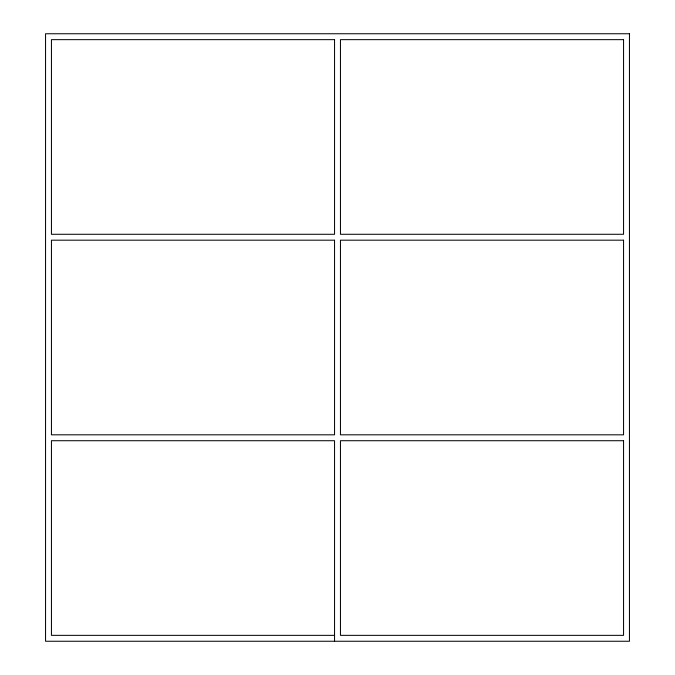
<?xml version="1.0" encoding="UTF-8"?>
<svg xmlns="http://www.w3.org/2000/svg" width="675" height="675" viewBox="0 0 675 675"><rect width="100%" height="100%" fill="white"/><g stroke="black" fill="none" stroke-linecap="round" stroke-linejoin="round"><path stroke-width="1.01" d="M334.547 635.352L51.443 635.352L51.443 440.716L334.547 440.716L334.547 641.25M629.454 33.75L45.546 33.75L45.546 641.25L629.454 641.25L629.454 33.75M334.547 39.648L51.443 39.648L51.443 234.284L334.547 234.284L334.547 39.648M623.557 39.648L340.453 39.648L340.453 234.284L623.557 234.284L623.557 39.648M334.547 240.182L51.443 240.182L51.443 434.818L334.547 434.818L334.547 240.182M623.557 240.182L340.453 240.182L340.453 434.818L623.557 434.818L623.557 240.182M623.557 440.716L340.453 440.716L340.453 635.352L623.557 635.352L623.557 440.716"/></g></svg>
